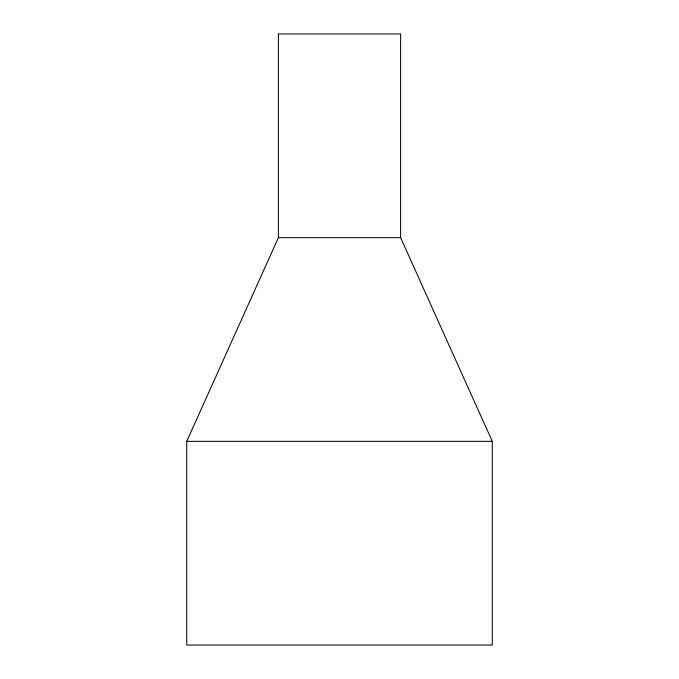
<?xml version="1.0" encoding="UTF-8"?>
<svg xmlns="http://www.w3.org/2000/svg" width="679" height="679" viewBox="0 0 679 679"><rect width="100%" height="100%" fill="white"/><g stroke="black" fill="none" stroke-linecap="round" stroke-linejoin="round"><path stroke-width="1.02" d="M186.725 441.35L278.39 237.65L278.39 33.95L400.61 33.95L400.61 237.65L492.275 441.35L492.275 645.05L186.725 645.05L186.725 441.35L492.275 441.35M278.39 237.65L400.61 237.65"/></g></svg>
